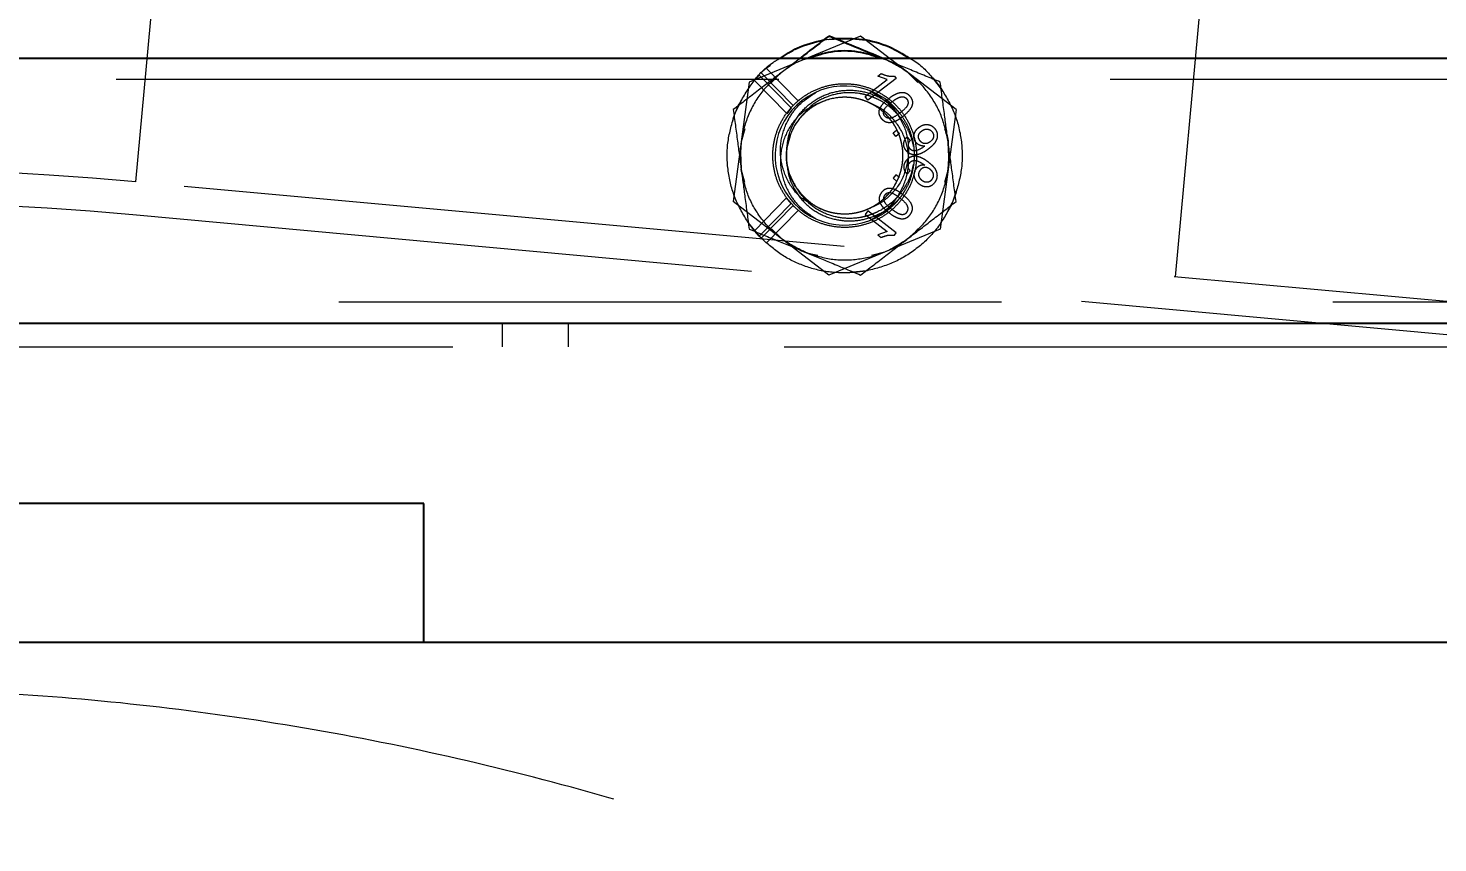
# Model space of a CAD drawing. Header units: millimetres. Extents: x 1293 to 41893, y 1011 to 26911.
# Drawn here: x 11492.2 to 11627.2, y 7010.3 to 7088.4 of the extents above; entities that cross this region are included whole.
import ezdxf

# ---------------------------------------------------------------- set-up
doc = ezdxf.new("R2010")
doc.units = ezdxf.units.MM
doc.header["$LTSCALE"] = 50
doc.linetypes.add('HIDDEN', pattern=[1.905, 1.27, -0.635])
doc.layers.add('CAPA_1', color=7, linetype='Continuous')
doc.layers.add('MAQUINAS', color=11, linetype='Continuous')
doc.styles.add('SLDTEXTSTYLE0', font='TXT', dxfattribs={"width": 0.75})
doc.dimstyles.new('SLDDIMSTYLE0', dxfattribs={"dimtxt": 100, "dimasz": 100, "dimexe": 0, "dimexo": 0.0625, "dimgap": 25, "dimtad": 2, "dimdec": 0, "dimlfac": 1.5, "dimrnd": 1e-09, "dimzin": 12, "dimdsep": 46, "dimtxsty": 'SLDTEXTSTYLE0', "dimsah": 1, "dimcen": 0.09, "dimadec": 0, "dimazin": 3, "dimtfac": 1, "dimtdec": 0, "dimtofl": 0, "dimtmove": 0, "dimatfit": 3, "dimfxl": 1, "dimfrac": 2, "dimtolj": 1, "dimtzin": 12, "dimarcsym": 0})

# ---------------------------------------------------------------- blocks, each defined once
blk = doc.blocks.new('_D_5')
at = {"layer": 'CAPA_1', "transparency": 16777216}
for p, q in [((11574.4, 7831.18), (17588.06, 7831.18)), ((17538.06, 7831.18), (17538.06, 4708.49)), ((16485.16, 4708.49), (17588.06, 4708.49))]:
    blk.add_line(p, q, dxfattribs=at)
for points in [[(17538.06, 7831.18), (17522.68, 7731.18), (17553.45, 7731.18)], [(17538.06, 4708.49), (17553.45, 4808.49), (17522.68, 4808.49)]]:
    blk.add_solid(points, dxfattribs=at)
at = {"layer": 'CAPA_1', "transparency": 16777216, "insert": (17409.15, 6122.06), "char_height": 100, "attachment_point": 1, "rotation": 90, "style": 'SLDTEXTSTYLE0'}
blk.add_mtext('4684', dxfattribs=at)
blk = doc.blocks.new('_D_15')
at = {"layer": 'CAPA_1', "transparency": 16777216}
for p, q in [((6530.12, 8742.38), (6530.12, 9415.65)), ((16745.16, 6492), (16745.16, 9415.65)), ((6530.12, 9365.65), (16745.16, 9365.65))]:
    blk.add_line(p, q, dxfattribs=at)
for points in [[(6530.12, 9365.65), (6630.12, 9350.26), (6630.12, 9381.03)], [(16745.16, 9365.65), (16645.16, 9381.03), (16645.16, 9350.26)]]:
    blk.add_solid(points, dxfattribs=at)
at = {"layer": 'CAPA_1', "transparency": 16777216, "insert": (11452.92, 9494.55), "char_height": 100, "attachment_point": 1, "style": 'SLDTEXTSTYLE0'}
blk.add_mtext('15323', dxfattribs=at)

msp = doc.modelspace()

# ---------------------------------------------------------------- linework, layer by layer
at = {"color": 1, "linetype": 'HIDDEN', "lineweight": 18}
for p, q in [((11605.1946117, 7098.8130914), (11602.0667882, 7064.5555853)), ((11502.4810148, 7073.6480956), (11504.2995169, 7093.5652503)), ((10357.5921497, 7083.4942403), (13078.399483, 7083.4942403)), ((12424.0365401, 6989.5070301), (11502.4810148, 7073.6480956)), ((12415.1619841, 6987.1291), (11502.1923276, 7070.4862473)), ((10378.9281497, 7062.1582403), (13059.183483, 7062.1582403)), ((11537.5741497, 7060.1262403), (11537.5741497, 7057.8489069)), ((11543.9241497, 7057.8489069), (11543.9241497, 7060.1262403)), ((11374.082483, 7057.8489069), (11707.4158163, 7057.8489069))]:
    msp.add_line(p, q, dxfattribs=at)
at = {"color": 7, "linetype": 'Continuous', "lineweight": 25}
for p, q in [((10357.5921497, 7085.5262403), (13080.519483, 7085.5262403)), ((10380.9601497, 7060.1262403), (13055.031483, 7060.1262403))]:
    msp.add_line(p, q, dxfattribs=at)
at = {"color": 1, "linetype": 'HIDDEN', "lineweight": 18}
for radius in [316.8416667, 313.6666667]:
    msp.add_arc((11473.6721537, 6758.1188715), radius, 84.783170205, 180, dxfattribs=at)
at = {"layer": 'MAQUINAS', "linetype": 'HIDDEN', "lineweight": 18}
for p, q in [((11571.9181827, 7087.6228082), (11561.2433968, 7083.2202773)), ((11581.0682793, 7080.5794379), (11571.9181827, 7087.6228082)), ((11567.8888459, 7087.0998635), (11568.6244944, 7087.2850493)), ((11568.3893219, 7087.2537224), (11569.4281829, 7087.3921073)), ((11568.8461446, 7087.314575), (11569.9689144, 7087.3740415)), ((11562.8797218, 7084.5587791), (11563.2735518, 7084.8483422)), ((11566.1451365, 7085.5262403), (11564.2937558, 7084.101123)), ((11566.5807898, 7085.4215427), (11567.8274423, 7085.7535401)), ((11572.9595445, 7085.7535401), (11574.219562, 7085.4138537)), ((11574.206197, 7085.4215427), (11573.813057, 7085.5262403)), ((11574.206197, 7085.4215427), (11573.9523377, 7085.5262403)), ((11561.8799778, 7083.4828181), (11562.1951528, 7083.8905154)), ((11562.1951528, 7083.8905154), (11565.2522597, 7080.7588164)), ((11562.3909845, 7084.0934968), (11562.8797218, 7084.5587791)), ((11565.4443356, 7080.9656453), (11562.3909845, 7084.0934968)), ((11565.9368288, 7081.4270801), (11562.8797218, 7084.5587791)), ((11564.2245653, 7084.0265731), (11563.3829114, 7083.187489)), ((11572.3471309, 7081.8359953), (11574.4616859, 7083.4636933)), ((11575.3285153, 7083.5769087), (11572.614927, 7081.4880993)), ((11573.5795727, 7083.7819405), (11573.9002892, 7084.028815)), ((11574.4616859, 7083.4636933), (11573.5795727, 7083.7819405)), ((11575.1561216, 7083.8008667), (11575.3285153, 7083.5769087)), ((11576.493231, 7084.101123), (11577.4040754, 7083.187489)), ((11578.8069716, 7083.6157442), (11579.7408326, 7082.400596)), ((11578.9842112, 7083.4509781), (11579.6234866, 7082.6204906)), ((11561.2433968, 7083.2202773), (11559.7187075, 7071.774376)), ((11561.7465811, 7083.3840875), (11564.825721, 7080.229818)), ((11559.7986041, 7079.9796512), (11560.1981897, 7080.9485237)), ((11559.9441828, 7080.3326349), (11560.510055, 7081.4622403)), ((11565.2522597, 7080.7588164), (11564.8351616, 7080.1890732)), ((11565.9368288, 7081.4270801), (11565.4443356, 7080.9656453)), ((11566.0493115, 7081.5053336), (11565.9368288, 7081.4270801)), ((11572.614927, 7081.4880993), (11572.3471309, 7081.8359953)), ((11574.6118754, 7081.3170203), (11574.4599852, 7081.4597177)), ((11559.6900502, 7079.5061077), (11559.8685125, 7080.1491578)), ((11581.0682793, 7080.5794379), (11579.54359, 7069.1335366)), ((11560.8168602, 7078.7429581), (11560.4810521, 7077.4973266)), ((11575.0250916, 7078.3570359), (11575.3729876, 7078.624832)), ((11575.2928877, 7078.00914), (11575.0250916, 7078.3570359)), ((11575.6407836, 7078.276936), (11575.2928877, 7078.00914)), ((11575.3729876, 7078.624832), (11575.6407836, 7078.276936)), ((11576.3823637, 7077.961319), (11576.6849494, 7077.6402027)), ((11577.9944417, 7077.0388996), (11578.0595041, 7077.091579)), ((11576.8319158, 7074.5717367), (11577.0029737, 7075.3104701)), ((11577.9944417, 7075.3149143), (11578.0595041, 7075.2622349)), ((11560.8168602, 7073.6108558), (11560.4810286, 7074.8719062)), ((11575.2928877, 7074.3446739), (11575.0250916, 7073.996778)), ((11575.0250916, 7073.996778), (11575.3729876, 7073.7289819)), ((11575.6407836, 7074.0768778), (11575.2928877, 7074.3446739)), ((11576.3823637, 7074.3924949), (11576.6849494, 7074.7136112)), ((11580.3059347, 7074.8564872), (11579.9701266, 7073.6108558)), ((11565.874019, 7072.961592), (11566.191314, 7072.5190954)), ((11581.1085682, 7072.8984468), (11580.7572637, 7071.8137698)), ((11568.8688041, 7064.7310057), (11559.7187075, 7071.774376)), ((11561.7465811, 7068.9697264), (11564.825721, 7072.1239959)), ((11562.1951528, 7068.4632985), (11565.2522597, 7071.5949975)), ((11562.3909845, 7068.260317), (11565.4443356, 7071.3881686)), ((11564.8026573, 7072.1630695), (11565.5473008, 7071.3004024)), ((11565.2522597, 7071.5949975), (11564.825721, 7072.1239959)), ((11580.6740711, 7071.6120533), (11580.3160689, 7070.9673646)), ((11580.9883828, 7072.3741627), (11580.5887971, 7071.4052902)), ((11565.9368288, 7070.9267338), (11562.8797218, 7067.7950348)), ((11572.614927, 7070.8657145), (11572.3471309, 7070.5178186)), ((11572.3471309, 7070.5178186), (11574.4616859, 7068.8901206)), ((11575.3285153, 7068.7769052), (11572.614927, 7070.8657145)), ((11574.215152, 7070.7534227), (11574.660821, 7071.0717543)), ((11562.4863855, 7068.1694069), (11561.1431676, 7069.7714247)), ((11561.7465811, 7068.9697264), (11561.1635002, 7069.7333233)), ((11562.1951528, 7068.4632985), (11561.7465811, 7068.9697264)), ((11564.2937558, 7068.2526908), (11563.3829114, 7069.1663249)), ((11579.54359, 7069.1335366), (11568.8688041, 7064.7310057)), ((11574.4616859, 7068.8901206), (11573.5795727, 7068.5718734)), ((11573.5795727, 7068.5718734), (11573.9002892, 7068.3249989)), ((11575.1561216, 7068.5529472), (11575.3285153, 7068.7769052)), ((11574.206197, 7066.9322711), (11572.9595445, 7066.6002738)), ((11572.4615175, 7065.1197214), (11570.9194756, 7064.9721302)), ((11572.3976649, 7065.1000915), (11571.358804, 7064.9617065))]:
    msp.add_line(p, q, dxfattribs=at)
at = {"layer": 'MAQUINAS', "linetype": 'Continuous', "lineweight": 25}
for p, q in [((11530.0629214, 7042.8435736), (11451.902117, 7042.8435736)), ((11530.0629214, 7029.5102403), (11530.0629214, 7042.8435736)), ((11653.7268267, 7029.5102403), (11451.1092887, 7029.5102403))]:
    msp.add_line(p, q, dxfattribs=at)
at = {"layer": 'MAQUINAS', "linetype": 'HIDDEN', "lineweight": 18}
msp.add_arc((11570.3934934, 7076.1769069), 6.6666667, 37.587605897, 307.587605897, dxfattribs=at)
at = {"layer": 'MAQUINAS', "linetype": 'Continuous', "lineweight": 25}
for points, knots in [([(11568.8688041, 7087.6228082), (11568.0722475, 7087.0096515), (11567.1753005, 7086.3192184), (11566.2488313, 7085.6060602), (11566.1451365, 7085.5262403)], [0, 0, 0, 0, 0.8880753489, 1, 1, 1, 1]), ([(11573.9523377, 7085.5262403), (11573.1926226, 7085.8395645), (11571.4696789, 7086.5501467), (11569.8014461, 7087.2381649), (11568.8688041, 7087.6228082)], [0, 0, 0, 0, 0.440940139, 1, 1, 1, 1]), ([(11564.2486896, 7085.5262403), (11564.7634386, 7085.8668424), (11566.0279301, 7086.7035385), (11567.5103596, 7087.0489318), (11568.3893219, 7087.2537224)], [0, 0, 0, 0, 0.40707988831, 1, 1, 1, 1]), ([(11573.813057, 7085.5262403), (11573.1110629, 7085.7494325), (11571.577473, 7086.2370224), (11569.192323, 7086.2348652), (11567.6728679, 7085.7472222), (11566.9843065, 7085.5262403)], [0, 0, 0, 0, 0.31582476625, 0.68995689837, 1, 1, 1, 1]), ([(11569.4281829, 7087.3921073), (11570.323186, 7087.4040996), (11572.1131922, 7087.4280842), (11574.5813534, 7086.7574754), (11575.9580314, 7085.9064889), (11576.5731761, 7085.5262403)], [0, 0, 0, 0, 0.3561543479, 0.7123086959, 1, 1, 1, 1])]:
    msp.add_open_spline(points, degree=3, knots=knots, dxfattribs=at)
at = {"layer": 'MAQUINAS', "linetype": 'HIDDEN', "lineweight": 18}
for points, knots in [([(11560.1981897, 7080.9485237), (11560.6380298, 7081.7254406), (11561.5177101, 7083.2792745), (11562.9815202, 7084.8124545), (11564.0045564, 7085.3887221), (11564.2486896, 7085.5262403)], [0, 0, 0, 0, 0.4322581933, 0.8645163866, 1, 1, 1, 1]), ([(11566.9843065, 7085.5262403), (11566.8392905, 7085.4900674), (11565.8477156, 7085.2427287), (11565.0094374, 7084.6268935), (11564.2937558, 7084.101123)], [0, 0, 0, 0, 0.1462481412, 1, 1, 1, 1]), ([(11579.54359, 7083.2202773), (11578.61068, 7083.6050311), (11576.8596271, 7084.3272062), (11575.0511637, 7085.0730587), (11574.206197, 7085.4215427)], [0, 0, 0, 0, 0.5327709195, 1, 1, 1, 1]), ([(11576.5731761, 7085.5262403), (11576.724868, 7085.4450515), (11577.665682, 7084.9415071), (11578.3827551, 7084.1308931), (11578.9842112, 7083.4509781)], [0, 0, 0, 0, 0.1612346672, 1, 1, 1, 1]), ([(11564.2937558, 7084.101123), (11563.5694765, 7083.5436024), (11562.0193175, 7082.3503535), (11560.5183691, 7081.1949847), (11559.7187075, 7080.5794379)], [0, 0, 0, 0, 0.4672290805, 1, 1, 1, 1]), ([(11573.9002892, 7084.028815), (11574.1011689, 7083.9422677), (11574.5022338, 7083.7694725), (11574.9384107, 7083.790414), (11575.1561216, 7083.8008667)], [0, 0, 0, 0, 0.50086573232, 1, 1, 1, 1]), ([(11567.3400571, 7071.5066359), (11567.0443871, 7071.640792), (11566.096689, 7072.0707967), (11564.9859124, 7073.5096224), (11564.2103851, 7075.5031284), (11564.2039438, 7077.6576487), (11564.8374369, 7079.4869595), (11565.968885, 7081.1254432), (11567.0342563, 7081.8368141), (11567.6726192, 7082.2630624)], [0, 0, 0, 0, 0.0732264468, 0.234709555, 0.3940996149, 0.5545736251, 0.7120391066, 0.8274559064, 1, 1, 1, 1]), ([(11564.8574386, 7076.9081117), (11564.9004935, 7077.299798), (11564.9855464, 7078.0735563), (11565.497299, 7079.3898983), (11566.4406325, 7080.7060118), (11567.9012668, 7081.7908046), (11569.568505, 7082.3891555), (11571.3345689, 7082.5068808), (11573.0627891, 7082.119999), (11574.5647162, 7081.3485778), (11575.330107, 7080.5875999), (11575.6763041, 7080.2433987)], [0, 0, 0, 0, 0.0816770011, 0.1613491513, 0.291035136, 0.4131476663, 0.5342207305, 0.6547643612, 0.776345221, 0.8988377528, 1, 1, 1, 1]), ([(11577.0027592, 7077.0498619), (11576.9259336, 7077.3611997), (11576.7722706, 7077.983923), (11576.4082147, 7078.7798993), (11575.9856843, 7079.4803716), (11575.4941772, 7080.1154707), (11574.7086367, 7080.8876053), (11573.8906195, 7081.4211692), (11573.166258, 7081.7446944), (11572.7630937, 7081.8949451), (11572.3213167, 7082.0250787), (11571.4650255, 7082.2033719), (11570.1715493, 7082.2406008), (11568.5365549, 7081.8083425), (11567.216585, 7081.076857), (11566.6458866, 7080.3693738), (11566.4340911, 7080.1068153)], [0, 0, 0, 0, 0.0699531652, 0.139917032, 0.190192335, 0.248550692, 0.3148790118, 0.4302457396, 0.4592125818, 0.4882048082, 0.5242043856, 0.5597296264, 0.679271693, 0.8024242036, 0.926676417, 1, 1, 1, 1]), ([(11572.7903082, 7082.3978171), (11573.4814146, 7081.9835545), (11574.6701275, 7081.2710169), (11575.9137631, 7079.5254745), (11576.5188314, 7077.8507629), (11576.5030338, 7076.6863022), (11576.4973326, 7076.2660609)], [0, 0, 0, 0, 0.31469522743, 0.54128026344, 0.83445299422, 1, 1, 1, 1]), ([(11574.6227294, 7081.6485375), (11574.7793943, 7081.7625139), (11575.0923377, 7081.9901856), (11575.5436953, 7082.1966551), (11575.9312146, 7082.2485662), (11576.2213882, 7082.1992668), (11576.476449, 7082.0574458), (11576.6037713, 7081.9108164), (11576.6674957, 7081.837429)], [0, 0, 0, 0, 0.2504817087, 0.5003455958, 0.6317049057, 0.7502211388, 0.8749866995, 1, 1, 1, 1]), ([(11580.3059347, 7077.4973266), (11580.1852473, 7078.4033312), (11579.9269429, 7080.3424327), (11579.6768384, 7082.2199765), (11579.54359, 7083.2202773)], [0, 0, 0, 0, 0.4672290805, 1, 1, 1, 1]), ([(11568.3858729, 7081.3876672), (11567.7187052, 7081.107499), (11566.3879815, 7080.5486794), (11564.9753583, 7078.8599361), (11564.2132223, 7076.8464529), (11564.2031905, 7074.697289), (11564.8375755, 7072.8666477), (11565.9688368, 7071.2284426), (11567.0342383, 7070.5170268), (11567.6726192, 7070.0907515)], [0, 0, 0, 0, 0.1490742446, 0.297341462, 0.4436869277, 0.5910276322, 0.7356060283, 0.8415770361, 1, 1, 1, 1]), ([(11565.9685042, 7072.7707312), (11566.1326376, 7072.5744899), (11566.5427057, 7072.0842038), (11567.1401365, 7071.6168409), (11567.6869251, 7071.2873909), (11568.071515, 7071.0908903), (11568.5602989, 7070.89175), (11568.9293443, 7070.7841379), (11569.1317764, 7070.7371796), (11569.1321013, 7070.7371043), (11569.1325842, 7070.7369923), (11569.133459, 7070.7367896), (11569.1350608, 7070.7364188), (11569.1380474, 7070.7357285), (11569.143784, 7070.7344067), (11569.1553144, 7070.7317664), (11569.1800121, 7070.7261816), (11569.2372483, 7070.7135942), (11569.413693, 7070.6773593), (11570.0152008, 7070.5812466), (11570.697489, 7070.5783788), (11571.3597281, 7070.6735507), (11571.7398727, 7070.7517939), (11572.1657205, 7070.8742415), (11572.5419941, 7071.0183282), (11572.7703938, 7071.1231003), (11572.9991482, 7071.2351828), (11573.2898699, 7071.394618), (11573.6892332, 7071.6605646), (11574.0643455, 7071.9597847), (11574.3940296, 7072.2726233), (11574.7151224, 7072.6295656), (11575.0436113, 7073.0647018), (11575.2963244, 7073.4897425), (11575.436239, 7073.7766366), (11575.5419732, 7074.008212), (11575.6656806, 7074.315891), (11575.8058711, 7074.7749503), (11575.9061792, 7075.2443793), (11575.9692888, 7075.7480839), (11575.9850513, 7076.2510536), (11575.9567822, 7076.7159749), (11575.9026031, 7077.1137976), (11575.8443382, 7077.3990445), (11575.8018525, 7077.5677741), (11575.7456628, 7077.7787834), (11575.6474693, 7078.0886383), (11575.4740877, 7078.5073956), (11575.2921161, 7078.866432), (11575.1122546, 7079.1687967), (11574.8232923, 7079.5957284), (11574.3640137, 7080.138795), (11573.6978375, 7080.7059414), (11573.0378314, 7081.1116842), (11572.4226269, 7081.3915471), (11571.8368417, 7081.5833331), (11571.2460793, 7081.7059428), (11570.6451307, 7081.7660718), (11569.6080361, 7081.7587078), (11568.1286606, 7081.4040818), (11566.51097, 7080.3348485), (11565.2993123, 7078.7855162), (11565.0047301, 7077.533914), (11564.8574386, 7076.9081117)], [0, 0, 0, 0, 0.0250183283, 0.0625054019, 0.0734573641, 0.0875362085, 0.1047409023, 0.1250701815, 0.1250803607, 0.1250883983, 0.1251028381, 0.1251289003, 0.125176323, 0.1252638226, 0.1254290517, 0.1257527382, 0.1264220589, 0.1279084365, 0.131491093, 0.1440580052, 0.187538546, 0.1974735855, 0.2095663988, 0.225509305, 0.2408045464, 0.2489692416, 0.2501056218, 0.265748455, 0.2813911902, 0.2970338277, 0.3126763678, 0.3258384017, 0.3440073869, 0.3659743403, 0.3741241386, 0.3752533995, 0.3909020105, 0.4065504226, 0.4221986369, 0.4378466545, 0.4561989605, 0.4713844629, 0.4834020157, 0.4954853413, 0.4998684441, 0.5004379052, 0.5168674091, 0.5316457279, 0.5447725591, 0.5562476341, 0.5660707183, 0.5952358384, 0.6255591058, 0.6513477912, 0.6708426511, 0.6916214939, 0.7115649495, 0.7298045647, 0.7506541573, 0.8129902501, 0.8753265879, 0.937663171, 1, 1, 1, 1]), ([(11572.7903082, 7069.9559968), (11573.4805187, 7070.3702328), (11574.6676907, 7071.0827246), (11575.9212085, 7072.8285606), (11576.5057157, 7074.5538148), (11576.5650698, 7076.4860901), (11576.0580857, 7078.3882355), (11574.9439628, 7079.9038542), (11573.7315941, 7080.8304285), (11573.0255725, 7081.1266696), (11572.6725527, 7081.2747939)], [0, 0, 0, 0, 0.1658148828, 0.2852039547, 0.4396784994, 0.5380553635, 0.6848651292, 0.841009299, 0.920502639, 1, 1, 1, 1]), ([(11573.7140323, 7080.5292055), (11573.7586378, 7080.6431323), (11573.847914, 7080.8711521), (11574.1532147, 7081.2583351), (11574.4349315, 7081.4924632), (11574.6227294, 7081.6485375)], [0, 0, 0, 0, 0.249753552, 0.499871473, 1, 1, 1, 1]), ([(11574.2322241, 7079.9628565), (11574.1952534, 7080.0226013), (11574.1212916, 7080.1421239), (11574.1140578, 7080.3565989), (11574.1618938, 7080.5617749), (11574.3980383, 7080.9114773), (11574.6722684, 7081.1281622), (11574.8916126, 7081.3014784)], [0, 0, 0, 0, 0.1246963828, 0.2494616582, 0.3744323466, 0.4996371137, 1, 1, 1, 1]), ([(11574.8916126, 7081.3014784), (11575.0443518, 7081.4126885), (11575.2734473, 7081.5794939), (11575.6091283, 7081.7603706), (11575.7949343, 7081.7988445), (11575.887715, 7081.8180562)], [0, 0, 0, 0, 0.5003723119, 0.7505151407, 1, 1, 1, 1]), ([(11576.3514603, 7081.6002177), (11576.3889698, 7081.5406584), (11576.463987, 7081.4215426), (11576.4752591, 7081.2062647), (11576.4236728, 7081.0013955), (11576.1913712, 7080.648679), (11575.9155924, 7080.431505), (11575.6950008, 7080.2577906)], [0, 0, 0, 0, 0.1247447425, 0.2494837578, 0.3744708184, 0.4996480989, 1, 1, 1, 1]), ([(11575.887715, 7081.8180562), (11575.9322118, 7081.8164463), (11576.0211767, 7081.8132276), (11576.1491911, 7081.7718283), (11576.2642357, 7081.701425), (11576.3223819, 7081.6339575), (11576.3514603, 7081.6002177)], [0, 0, 0, 0, 0.2501584562, 0.5001555724, 0.7500324303, 1, 1, 1, 1]), ([(11576.6674957, 7081.837429), (11576.7217034, 7081.7567672), (11576.8300745, 7081.5955097), (11576.9038843, 7081.3088636), (11576.8801709, 7081.0141647), (11576.6326405, 7080.4824365), (11576.2597169, 7080.1637354), (11575.9617097, 7079.9090578)], [0, 0, 0, 0, 0.12537334802, 0.25064373861, 0.37569751501, 0.50111317472, 1, 1, 1, 1]), ([(11559.7187075, 7080.5794379), (11559.8519559, 7079.5791371), (11560.1020603, 7077.7015933), (11560.3603648, 7075.7624918), (11560.4810521, 7074.8564872)], [0, 0, 0, 0, 0.53277091955, 1, 1, 1, 1]), ([(11573.9191178, 7079.7218401), (11573.8401359, 7079.8438028), (11573.7215118, 7080.0269805), (11573.6900958, 7080.2795923), (11573.6939438, 7080.4232119), (11573.7073362, 7080.4938747), (11573.7140323, 7080.5292055)], [0, 0, 0, 0, 0.4987953461, 0.7491482596, 0.8745764119, 1, 1, 1, 1]), ([(11575.9617097, 7079.9090578), (11575.8052421, 7079.7950803), (11575.4926843, 7079.5674001), (11575.0453065, 7079.3640692), (11574.6591105, 7079.3102948), (11574.3681084, 7079.3567122), (11574.1096822, 7079.5017297), (11573.9826794, 7079.6484236), (11573.9191178, 7079.7218401)], [0, 0, 0, 0, 0.2504758129, 0.5003473544, 0.6257683408, 0.7501761831, 0.8749696966, 1, 1, 1, 1]), ([(11575.6950008, 7080.2577906), (11575.4713566, 7080.0898913), (11575.1917563, 7079.8799833), (11574.7932157, 7079.7426537), (11574.5825822, 7079.7473587), (11574.3777039, 7079.810751), (11574.2807034, 7079.9121693), (11574.2322241, 7079.9628565)], [0, 0, 0, 0, 0.5004095025, 0.6256126137, 0.7505796735, 0.875343692, 1, 1, 1, 1]), ([(11577.2268181, 7077.4400821), (11577.1879601, 7077.496743), (11577.1102703, 7077.6100264), (11577.0451829, 7077.8064107), (11577.023921, 7078.0118933), (11577.0478779, 7078.216928), (11577.1121278, 7078.4141052), (11577.2479801, 7078.6547869), (11577.4038681, 7078.7917568), (11577.5074458, 7078.8827647)], [0, 0, 0, 0, 0.1250740585, 0.2500636243, 0.3732612247, 0.5001992382, 0.6242961009, 0.7503685137, 1, 1, 1, 1]), ([(11577.6215185, 7077.575099), (11577.5719745, 7077.6507777), (11577.4977437, 7077.7641652), (11577.4650228, 7077.9424987), (11577.4711153, 7078.0772984), (11577.5062876, 7078.208127), (11577.5880933, 7078.3696515), (11577.6894418, 7078.4603788), (11577.7567599, 7078.5206421)], [0, 0, 0, 0, 0.2495205461, 0.3738507837, 0.4998887841, 0.6240955932, 0.7503154422, 1, 1, 1, 1]), ([(11577.5074458, 7078.8827647), (11577.6286434, 7078.9635006), (11577.8112403, 7079.0851377), (11578.0952018, 7079.1524718), (11578.314117, 7079.1586482), (11578.5275762, 7079.1195424), (11578.7989749, 7079.0105365), (11578.9484512, 7078.8510362), (11579.0483701, 7078.7444167)], [0, 0, 0, 0, 0.2498688585, 0.3764535287, 0.5003476657, 0.6272386366, 0.7508240847, 1, 1, 1, 1]), ([(11577.7567599, 7078.5206421), (11577.8365098, 7078.5739978), (11577.9957997, 7078.6805687), (11578.2411109, 7078.7180132), (11578.4300213, 7078.6918906), (11578.6109734, 7078.6238009), (11578.7097696, 7078.5199987), (11578.77627, 7078.4501287)], [0, 0, 0, 0, 0.2502503989, 0.4998417518, 0.6295762977, 0.7506653539, 1, 1, 1, 1]), ([(11579.0483701, 7078.7444167), (11579.1007879, 7078.6654813), (11579.2056078, 7078.5076343), (11579.2750631, 7078.2287519), (11579.2763148, 7077.9436709), (11579.1726386, 7077.5772177), (11578.8853997, 7077.1888917), (11578.5922241, 7076.9528217), (11578.4452586, 7076.8344826)], [0, 0, 0, 0, 0.1250635897, 0.2500895576, 0.3751100052, 0.5001693996, 0.7494409524, 1, 1, 1, 1]), ([(11578.77627, 7078.4501287), (11578.8252479, 7078.3719861), (11578.8984419, 7078.2552074), (11578.9181261, 7078.0714325), (11578.9007296, 7077.9353892), (11578.8548427, 7077.804918), (11578.7602813, 7077.6471879), (11578.6557148, 7077.5569761), (11578.5862403, 7077.497039)], [0, 0, 0, 0, 0.2490168506, 0.3721383925, 0.4993654558, 0.6235619335, 0.7498926933, 1, 1, 1, 1]), ([(11579.9701266, 7078.7429581), (11580.1363009, 7078.3245245), (11580.3152332, 7077.8739659), (11580.3101347, 7077.3994653), (11580.3097712, 7077.3656331)], [0, 0, 0, 0, 0.9286993414, 1, 1, 1, 1]), ([(11576.2635887, 7076.6761198), (11576.1976059, 7076.7764766), (11576.0983864, 7076.9273849), (11576.0477026, 7077.1628949), (11576.0473573, 7077.4014878), (11576.1426621, 7077.6943131), (11576.3023791, 7077.8722234), (11576.3823637, 7077.961319)], [0, 0, 0, 0, 0.2498594906, 0.3757183909, 0.500481002, 0.7498462328, 1, 1, 1, 1]), ([(11578.4452586, 7076.8344826), (11578.2788994, 7076.7131442), (11577.9467464, 7076.4708797), (11577.4626219, 7076.2635778), (11577.0483654, 7076.2302963), (11576.7432759, 7076.2949343), (11576.4684518, 7076.4433582), (11576.3318955, 7076.5985109), (11576.2635887, 7076.6761198)], [0, 0, 0, 0, 0.2504849429, 0.5001185141, 0.6278991852, 0.7500923696, 0.8749936752, 1, 1, 1, 1]), ([(11576.6849494, 7077.6402027), (11576.6358457, 7077.5818399), (11576.5471643, 7077.4764364), (11576.4809517, 7077.3138052), (11576.4726663, 7077.1827233), (11576.491793, 7077.0805284), (11576.5303229, 7076.9835163), (11576.570444, 7076.9273028), (11576.5905032, 7076.8991979)], [0, 0, 0, 0, 0.2764767993, 0.4993179598, 0.6237184282, 0.7494961879, 0.8747561628, 1, 1, 1, 1]), ([(11576.5905032, 7076.8991979), (11576.6347134, 7076.8499506), (11576.7230966, 7076.751497), (11576.9039066, 7076.6629115), (11577.1023023, 7076.6322192), (11577.4914737, 7076.719301), (11577.7709872, 7076.8969109), (11577.9944417, 7077.0388996)], [0, 0, 0, 0, 0.1252073258, 0.2503100191, 0.3753386279, 0.5006201474, 1, 1, 1, 1]), ([(11578.0595041, 7077.091579), (11577.9810048, 7077.0885179), (11577.8235129, 7077.0823766), (11577.5952221, 7077.1505329), (11577.3841947, 7077.2628683), (11577.2791987, 7077.381099), (11577.2268181, 7077.4400821)], [0, 0, 0, 0, 0.2489431768, 0.4994502947, 0.7502849385, 1, 1, 1, 1]), ([(11578.5862403, 7077.497039), (11578.5104896, 7077.4458975), (11578.3958764, 7077.3685188), (11578.2190359, 7077.3201143), (11578.0813183, 7077.3135439), (11577.9474868, 7077.3373017), (11577.7774029, 7077.4072088), (11577.6839962, 7077.5078094), (11577.6215185, 7077.575099)], [0, 0, 0, 0, 0.2499764907, 0.3782221671, 0.5003423322, 0.6274524307, 0.7508110927, 1, 1, 1, 1]), ([(11581.0682793, 7071.774376), (11580.935031, 7072.7746767), (11580.6849265, 7074.6522206), (11580.426622, 7076.591322), (11580.3059347, 7077.4973266)], [0, 0, 0, 0, 0.5327709195, 1, 1, 1, 1]), ([(11564.8574386, 7075.4457022), (11564.9004939, 7075.0540139), (11564.9855474, 7074.2802532), (11565.4973022, 7072.9639095), (11566.4406377, 7071.6477967), (11567.9012739, 7070.5630054), (11569.5685139, 7069.9646565), (11571.334579, 7069.8469338), (11573.0627996, 7070.2338186), (11574.5647223, 7071.005241), (11575.33011, 7071.7662167), (11575.6763041, 7072.1104152)], [0, 0, 0, 0, 0.0816774123, 0.1613496543, 0.2910356176, 0.4131482179, 0.5342213435, 0.6547650432, 0.7763459841, 0.8988385876, 1, 1, 1, 1]), ([(11577.0027592, 7075.303952), (11576.9259336, 7074.9926142), (11576.7722706, 7074.3698909), (11576.4082147, 7073.5739145), (11575.9856843, 7072.8734423), (11575.4941772, 7072.2383432), (11574.7086368, 7071.4662087), (11573.8906186, 7070.9326437), (11573.1662587, 7070.6091202), (11572.7630907, 7070.4588656), (11572.321331, 7070.3287503), (11571.4649212, 7070.1503316), (11570.1730541, 7070.1148076), (11568.5309339, 7070.5395156), (11567.0276209, 7071.4157547), (11566.3216545, 7072.3189299), (11565.9685042, 7072.7707312)], [0, 0, 0, 0, 0.0665557442, 0.1331216702, 0.1809552485, 0.2364793104, 0.2995862574, 0.40934996, 0.4369099673, 0.4644941258, 0.4987453088, 0.5325451924, 0.6462814498, 0.7634528025, 0.8816704487, 1, 1, 1, 1]), ([(11576.4973326, 7076.087753), (11576.3652073, 7075.3946128), (11576.0913129, 7073.957741), (11574.9391694, 7072.4503145), (11573.7324491, 7071.5233221), (11573.0258575, 7071.2271232), (11572.6725527, 7071.07902)], [0, 0, 0, 0, 0.3159019834, 0.6548613522, 0.8274263116, 1, 1, 1, 1]), ([(11577.0027592, 7075.303952), (11576.9214359, 7074.8755414), (11576.7587889, 7074.0187178), (11576.3396383, 7073.1227764), (11576.0006008, 7072.5656382), (11575.8169835, 7072.2954696), (11575.6204891, 7072.0346406), (11575.4527215, 7071.8331905), (11575.2924498, 7071.6539635), (11574.9943803, 7071.337317), (11574.6935462, 7071.0878089), (11574.4599852, 7070.8940962)], [0, 0, 0, 0, 0.2499524858, 0.4999064461, 0.5624712669, 0.625034693, 0.6875967443, 0.7501574405, 0.7756706833, 0.8258355345, 1, 1, 1, 1]), ([(11576.2635887, 7075.677694), (11576.1976092, 7075.5773368), (11576.0983316, 7075.426332), (11576.0476765, 7075.1908033), (11576.0474014, 7074.9522163), (11576.1426596, 7074.6595004), (11576.3023783, 7074.4815903), (11576.3823637, 7074.3924949)], [0, 0, 0, 0, 0.2498591948, 0.3759561592, 0.5004815934, 0.749846529, 1, 1, 1, 1]), ([(11578.4452586, 7075.5193312), (11578.2788991, 7075.6406695), (11577.9467455, 7075.8829335), (11577.4625162, 7076.0902847), (11577.0482411, 7076.1235113), (11576.7431732, 7076.0588231), (11576.4684515, 7075.9104558), (11576.3318954, 7075.755303), (11576.2635887, 7075.677694)], [0, 0, 0, 0, 0.2504849259, 0.5001184801, 0.6280398823, 0.7500923866, 0.8749936837, 1, 1, 1, 1]), ([(11576.6849494, 7074.7136112), (11576.6357926, 7074.7720049), (11576.5471009, 7074.8773624), (11576.4807683, 7075.0402857), (11576.4729652, 7075.1709913), (11576.4965946, 7075.3082721), (11576.5529841, 7075.3961475), (11576.5905032, 7075.454616)], [0, 0, 0, 0, 0.2770742738, 0.4999140274, 0.6248342849, 0.7503808481, 1, 1, 1, 1]), ([(11576.5905032, 7075.454616), (11576.6347134, 7075.5038633), (11576.7230966, 7075.6023169), (11576.9039066, 7075.6909024), (11577.1023023, 7075.7215946), (11577.4914737, 7075.6345129), (11577.7709872, 7075.456903), (11577.9944417, 7075.3149143)], [0, 0, 0, 0, 0.1252073258, 0.2503100191, 0.3753386279, 0.5006201474, 1, 1, 1, 1]), ([(11579.0483701, 7073.6093972), (11579.1007879, 7073.6883325), (11579.2056078, 7073.8461795), (11579.2750631, 7074.125062), (11579.2763148, 7074.4101429), (11579.1726386, 7074.7765962), (11578.8853997, 7075.1649222), (11578.5922241, 7075.4009922), (11578.4452586, 7075.5193312)], [0, 0, 0, 0, 0.1250635897, 0.2500895576, 0.3751100052, 0.5001693996, 0.7494409524, 1, 1, 1, 1]), ([(11560.4810521, 7074.8564872), (11560.6017395, 7073.9504826), (11560.860044, 7072.0113812), (11561.1101484, 7070.1338374), (11561.2433968, 7069.1335366)], [0, 0, 0, 0, 0.46722908045, 1, 1, 1, 1]), ([(11577.2268181, 7074.9137318), (11577.2066506, 7074.8859958), (11577.1663139, 7074.8305217), (11577.1007022, 7074.7099762), (11577.0447035, 7074.54761), (11577.0240419, 7074.341709), (11577.047897, 7074.1366779), (11577.1121862, 7073.939589), (11577.2480655, 7073.6989508), (11577.403866, 7073.5620584), (11577.5074458, 7073.4710492)], [0, 0, 0, 0, 0.0626107389, 0.1252263593, 0.2501941382, 0.3735862588, 0.5002863049, 0.6245798583, 0.750412027, 1, 1, 1, 1]), ([(11578.0595041, 7075.2622349), (11577.9808136, 7075.2652925), (11577.8225185, 7075.2714432), (11577.5939856, 7075.2027067), (11577.3833522, 7075.0901566), (11577.2789427, 7074.9724799), (11577.2268181, 7074.9137318)], [0, 0, 0, 0, 0.24954045912, 0.50197970721, 0.75137177365, 1, 1, 1, 1]), ([(11577.6215185, 7074.7787148), (11577.5719743, 7074.7030362), (11577.4978072, 7074.5897464), (11577.4650303, 7074.4114358), (11577.4710823, 7074.2767366), (11577.5062388, 7074.1457904), (11577.5880158, 7073.9842384), (11577.6894438, 7073.8934359), (11577.7567599, 7073.8331718)], [0, 0, 0, 0, 0.2495203093, 0.3735284255, 0.4998883672, 0.623789863, 0.7503156792, 1, 1, 1, 1]), ([(11578.5862403, 7074.8567749), (11578.5104895, 7074.9079175), (11578.3959693, 7074.9852349), (11578.21915, 7075.0336755), (11578.0815535, 7075.0402847), (11577.9476127, 7075.0165491), (11577.777491, 7074.9466963), (11577.6839968, 7074.8460036), (11577.6215185, 7074.7787148)], [0, 0, 0, 0, 0.2499766017, 0.3779151287, 0.5003420213, 0.627106401, 0.7508109821, 1, 1, 1, 1]), ([(11578.77627, 7073.9036852), (11578.8252508, 7073.9818275), (11578.8983913, 7074.0985133), (11578.9181172, 7074.2822687), (11578.9007835, 7074.4182031), (11578.8548966, 7074.5487812), (11578.7603743, 7074.7065459), (11578.6557147, 7074.7968379), (11578.5862403, 7074.8567749)], [0, 0, 0, 0, 0.249017166, 0.3718446562, 0.4993648037, 0.6232259432, 0.7498923764, 1, 1, 1, 1]), ([(11573.9191178, 7072.6319738), (11573.8408148, 7072.5100761), (11573.7232103, 7072.3269959), (11573.6825371, 7072.0378398), (11573.7035337, 7071.895687), (11573.7140323, 7071.8246084)], [0, 0, 0, 0, 0.4990363131, 0.7495101716, 1, 1, 1, 1]), ([(11575.9617097, 7072.4447561), (11575.8052418, 7072.558746), (11575.4926835, 7072.7864508), (11575.0450012, 7072.9897675), (11574.6587519, 7073.0437399), (11574.3678318, 7072.9968841), (11574.10968, 7072.8520986), (11573.9826786, 7072.7053951), (11573.9191178, 7072.6319738)], [0, 0, 0, 0, 0.25047150777, 0.5003387545, 0.62618806136, 0.75018047702, 0.87497184564, 1, 1, 1, 1]), ([(11575.6950008, 7072.0960233), (11575.4713566, 7072.2639226), (11575.1917563, 7072.4738306), (11574.7932157, 7072.6111602), (11574.5825822, 7072.6064552), (11574.3777039, 7072.5430629), (11574.2807034, 7072.4416446), (11574.2322241, 7072.3909574)], [0, 0, 0, 0, 0.5004095025, 0.6256126137, 0.7505796735, 0.875343692, 1, 1, 1, 1]), ([(11577.5074458, 7073.4710492), (11577.6286436, 7073.3903148), (11577.8113381, 7073.2686151), (11578.0953205, 7073.2013206), (11578.3143581, 7073.1951844), (11578.5277036, 7073.2343082), (11578.7990651, 7073.3433694), (11578.9484519, 7073.5027767), (11579.0483701, 7073.6093972)], [0, 0, 0, 0, 0.2498687718, 0.3766540303, 0.5003478215, 0.6274593765, 0.7508241712, 1, 1, 1, 1]), ([(11577.7567599, 7073.8331718), (11577.8365097, 7073.7798156), (11577.9957992, 7073.6732438), (11578.2410005, 7073.6358222), (11578.4299113, 7073.6618903), (11578.6108943, 7073.7299368), (11578.7097687, 7073.833817), (11578.77627, 7073.9036852)], [0, 0, 0, 0, 0.250250228, 0.4998414106, 0.6292883971, 0.7506655241, 1, 1, 1, 1]), ([(11573.7140323, 7071.8246084), (11573.7586378, 7071.7106816), (11573.847914, 7071.4826618), (11574.1532147, 7071.0954788), (11574.4349315, 7070.8613506), (11574.6227294, 7070.7052764)], [0, 0, 0, 0, 0.249753552, 0.499871473, 1, 1, 1, 1]), ([(11574.2322241, 7072.3909574), (11574.1952534, 7072.3312126), (11574.1212916, 7072.21169), (11574.1140578, 7071.997215), (11574.1618938, 7071.7920389), (11574.3980383, 7071.4423366), (11574.6722684, 7071.2256517), (11574.8916126, 7071.0523354)], [0, 0, 0, 0, 0.1246963828, 0.2494616582, 0.3744323466, 0.4996371137, 1, 1, 1, 1]), ([(11576.3514603, 7070.7535962), (11576.3889698, 7070.8131555), (11576.463987, 7070.9322712), (11576.4752591, 7071.1475492), (11576.4236728, 7071.3524184), (11576.1913712, 7071.7051349), (11575.9155924, 7071.9223089), (11575.6950008, 7072.0960233)], [0, 0, 0, 0, 0.1247447425, 0.2494837578, 0.3744708184, 0.4996480989, 1, 1, 1, 1]), ([(11576.6674957, 7070.5163849), (11576.7217034, 7070.5970467), (11576.8300745, 7070.7583042), (11576.9038843, 7071.0449502), (11576.8801709, 7071.3396492), (11576.6326405, 7071.8713774), (11576.2597169, 7072.1900785), (11575.9617097, 7072.4447561)], [0, 0, 0, 0, 0.125373348, 0.2506437386, 0.375697515, 0.5011131747, 1, 1, 1, 1]), ([(11576.493231, 7068.2526908), (11577.2175104, 7068.8102115), (11578.7676693, 7070.0034604), (11580.2686177, 7071.1588291), (11581.0682793, 7071.774376)], [0, 0, 0, 0, 0.4672290805, 1, 1, 1, 1]), ([(11574.6227294, 7070.7052764), (11574.7793947, 7070.5912998), (11575.0923388, 7070.3636278), (11575.5438073, 7070.1571074), (11575.9313504, 7070.1052393), (11576.2214987, 7070.1546112), (11576.4764493, 7070.2963675), (11576.6037714, 7070.4429973), (11576.6674957, 7070.5163849)], [0, 0, 0, 0, 0.2504815493, 0.5003452774, 0.6318664681, 0.7502212978, 0.8749867791, 1, 1, 1, 1]), ([(11574.8916126, 7071.0523354), (11575.0443518, 7070.9411254), (11575.2734473, 7070.77432), (11575.6091283, 7070.5934433), (11575.7949343, 7070.5549694), (11575.887715, 7070.5357577)], [0, 0, 0, 0, 0.50037231189, 0.75051514073, 1, 1, 1, 1]), ([(11575.887715, 7070.5357577), (11575.9321869, 7070.5373873), (11576.021102, 7070.5406453), (11576.1494897, 7070.5817496), (11576.2442078, 7070.6413712), (11576.309452, 7070.7018534), (11576.3374572, 7070.7363482), (11576.3514603, 7070.7535962)], [0, 0, 0, 0, 0.2500549443, 0.4999486155, 0.749722078, 0.8748570557, 1, 1, 1, 1]), ([(11561.2433968, 7069.1335366), (11562.1763069, 7068.7487827), (11563.9273597, 7068.0266076), (11565.7358231, 7067.2807551), (11566.5807898, 7066.9322711)], [0, 0, 0, 0, 0.5327709195, 1, 1, 1, 1]), ([(11573.9002892, 7068.3249989), (11574.1011689, 7068.4115461), (11574.5022338, 7068.5843414), (11574.9384107, 7068.5633998), (11575.1561216, 7068.5529472)], [0, 0, 0, 0, 0.5008657323, 1, 1, 1, 1]), ([(11577.4040754, 7069.1663249), (11577.1247886, 7068.813197), (11576.8240595, 7068.4329577), (11576.4105807, 7068.2001229), (11576.3810994, 7068.1835216)], [0, 0, 0, 0, 0.9286993414, 1, 1, 1, 1]), ([(11571.9181827, 7064.7310057), (11572.7178444, 7065.3465525), (11574.2187928, 7066.5019213), (11575.7689517, 7067.6951702), (11576.493231, 7068.2526908)], [0, 0, 0, 0, 0.5327709195, 1, 1, 1, 1]), ([(11567.8274423, 7066.6002738), (11567.3819811, 7066.6655794), (11566.9023197, 7066.7358987), (11566.4939394, 7066.9775644), (11566.4648216, 7066.9947954)], [0, 0, 0, 0, 0.9286993414, 1, 1, 1, 1]), ([(11566.5807898, 7066.9322711), (11567.4257565, 7066.5837872), (11569.2342198, 7065.8379346), (11570.9852727, 7065.1157596), (11571.9181827, 7064.7310057)], [0, 0, 0, 0, 0.4672290805, 1, 1, 1, 1])]:
    msp.add_open_spline(points, degree=3, knots=knots, dxfattribs=at)
for points in [[(11580.3059347, 7077.4973266), (11580.1252182, 7078.354201), (11579.7637853, 7080.0679499), (11578.3974842, 7082.3380519), (11576.5525349, 7084.23971), (11574.9883096, 7085.0275985), (11574.206197, 7085.4215427)], [(11564.2937558, 7084.101123), (11563.642039, 7083.5161808), (11562.3386054, 7082.3462963), (11561.05579, 7080.0279938), (11560.3313804, 7077.4793918), (11560.4311616, 7075.7307888), (11560.4810521, 7074.8564872)], [(11564.825721, 7072.1239959), (11564.5861662, 7072.4947189), (11564.1070565, 7073.2361651), (11563.674204, 7074.4962947), (11563.4735612, 7075.8074858), (11563.5311251, 7077.1351161), (11563.83979, 7078.4267696), (11564.3895514, 7079.6359583), (11565.1598501, 7080.7179901), (11566.1224778, 7081.6331758), (11567.2420373, 7082.3478687), (11568.4773976, 7082.8358124), (11569.7831638, 7083.0790763), (11571.1113565, 7083.0687222), (11572.4131715, 7082.8051303), (11573.6407741, 7082.2979863), (11574.7490563, 7081.5659251), (11575.6972946, 7080.635846), (11576.4506463, 7079.5419245), (11576.9814298, 7078.3243564), (11577.2701414, 7077.027881), (11577.3061727, 7075.7001367), (11577.0881996, 7074.3899112), (11576.6242316, 7073.1453485), (11575.9313166, 7072.0121791), (11575.0349173, 7071.0320426), (11573.9679653, 7070.240948), (11572.7696885, 7069.6679859), (11571.4840318, 7069.3341271), (11570.1585548, 7069.2519472), (11568.8407731, 7069.4233158), (11567.5835442, 7069.8462283), (11566.4165094, 7070.4891262), (11565.7683936, 7071.0884878), (11565.4443356, 7071.3881686)], [(11579.6234866, 7082.6204906), (11580.0856059, 7081.8510147), (11581.0098446, 7080.3120629), (11581.6444067, 7077.6756223), (11581.7221173, 7074.9650044), (11581.2329609, 7073.2377766), (11580.9883828, 7072.3741627)], [(11565.9685042, 7072.7707312), (11565.5892079, 7073.4010804), (11564.8306152, 7074.6617789), (11564.7201317, 7076.9224387), (11565.4249992, 7079.0323672), (11566.8992349, 7080.7175537), (11568.901967, 7081.7087948), (11571.1327013, 7081.8585726), (11573.2506473, 7081.1431755), (11574.9336892, 7079.671764), (11575.9254915, 7077.6682648), (11576.075169, 7075.4377749), (11575.3596122, 7073.3196182), (11573.8889396, 7071.6371744), (11571.8826444, 7070.6431906), (11569.6625994, 7070.5016409), (11567.5054594, 7071.1868682), (11566.4808226, 7072.2427768), (11565.9685042, 7072.7707312)], [(11561.1635002, 7069.7333233), (11560.7013809, 7070.5027992), (11559.7771422, 7072.041751), (11559.1425801, 7074.6781916), (11559.0648695, 7077.3888095), (11559.5540259, 7079.1160373), (11559.7986041, 7079.9796512)], [(11575.6763041, 7080.2433987), (11575.9236085, 7079.8815399), (11576.4182173, 7079.1578222), (11576.8682499, 7077.915659), (11577.1010334, 7076.6151551), (11577.0355172, 7075.7410197), (11577.0027592, 7075.303952)], [(11565.9685042, 7072.7707312), (11565.7613571, 7073.0738314), (11565.3470628, 7073.680032), (11564.9701063, 7074.720493), (11564.7751222, 7075.8098214), (11564.8299998, 7076.5420149), (11564.8574386, 7076.9081117)], [(11576.493231, 7068.2526908), (11577.1449478, 7068.8376331), (11578.4483814, 7070.0075176), (11579.7311969, 7072.32582), (11580.4556064, 7074.8744221), (11580.3558252, 7076.6230251), (11580.3059347, 7077.4973266)], [(11566.5807898, 7066.9322711), (11565.7986772, 7067.3262154), (11564.2344519, 7068.1141039), (11562.3895026, 7070.015762), (11561.0232015, 7072.285864), (11560.6617686, 7073.9996128), (11560.4810521, 7074.8564872)], [(11580.5887971, 7071.4052902), (11580.1534711, 7070.6203452), (11579.2828191, 7069.0504551), (11577.3168756, 7067.1826879), (11575.0082669, 7065.7600796), (11573.2678656, 7065.3200875), (11572.3976649, 7065.1000915)], [(11571.358804, 7064.9617065), (11570.5346298, 7064.9428551), (11568.8862814, 7064.9051521), (11566.4803318, 7065.5383283), (11564.2375435, 7066.6150857), (11563.0065041, 7067.7119066), (11562.3909845, 7068.260317)], [(11566.5807898, 7066.9322711), (11567.413223, 7066.660339), (11569.0780895, 7066.1164747), (11571.727206, 7066.1646751), (11574.2965649, 7066.811619), (11575.761009, 7067.7723336), (11576.493231, 7068.2526908)], [(11697.8579799, 6903.1351303), (11695.0782724, 6907.2834672), (11689.5188572, 6915.5801408), (11680.3115972, 6927.4074614), (11670.5048164, 6938.7348965), (11660.0651574, 6949.485269), (11649.0426731, 6959.635884), (11637.467434, 6969.1518217), (11625.3770953, 6978.0039406), (11612.8093669, 6986.1641744), (11599.80388, 6993.6069054), (11586.4015311, 7000.3087008), (11572.6444952, 7006.2484782), (11558.5760553, 7011.4075478), (11544.2404764, 7015.7696776), (11529.6828634, 7019.3211426), (11514.9490201, 7022.0507687), (11500.0853044, 7023.9499673), (11485.1384832, 7025.012763), (11470.1555847, 7025.2358118), (11455.1837506, 7024.6184118), (11440.2700878, 7023.1625057), (11425.4615204, 7020.8726743), (11410.8046414, 7017.7561222), (11396.3455668, 7013.8226552), (11382.1297903, 7009.0846495), (11368.20204, 7003.5570127), (11354.6061377, 6997.2571367), (11341.384861, 6990.2048432), (11328.5798092, 6982.4223213), (11316.2312715, 6973.9340579), (11304.3781012, 6964.76676), (11293.0575925, 6954.9492714), (11282.3053641, 6944.5124815), (11272.1552463, 6933.4892284), (11262.6391754, 6921.9141953), (11253.7870922, 6909.8238014), (11245.6268488, 6897.2560878), (11238.1841203, 6884.250597), (11231.4823243, 6870.8482491), (11225.5425471, 6857.0912129), (11220.3834774, 6843.0227731), (11216.0213476, 6828.6871941), (11212.4698826, 6814.1295812), (11209.7402565, 6799.3957378), (11207.8410579, 6784.5320222), (11206.7782622, 6769.5852009), (11206.5552137, 6754.6023026), (11207.1726126, 6739.6304678), (11208.6285226, 6724.7168076), (11210.9183393, 6709.9082306), (11214.0349466, 6695.2513873), (11217.9682076, 6680.7921795), (11222.706982, 6666.5769003), (11228.2317497, 6652.647294), (11234.5423336, 6639.0583181), (11241.5546649, 6625.8111917), (11246.84244, 6617.3388057), (11249.4863275, 6613.1026127)]]:
    msp.add_open_spline(points, degree=3, dxfattribs=at)

# ---------------------------------------------------------------- dimensions: what is measured, and where the dimension line sits
at = {"layer": 'CAPA_1'}
dim = msp.add_linear_dim(base=(16745.1618891, 9365.6463094), p1=(6530.1246702, 8678.8772747), p2=(16745.1618891, 6428.5014528), dimstyle='SLDDIMSTYLE0', dxfattribs=at)
dim.commit()
dim.dimension.update_dxf_attribs({"geometry": '_D_15', "text_midpoint": (11637.6432797, 9365.6463094), "dimtype": 160})
dim = msp.add_linear_dim(base=(17538.0605071, 4708.4929069), p1=(11510.8968592, 7831.1769069), p2=(16421.6646746, 4708.4929069), angle=90, dimstyle='SLDDIMSTYLE0', dxfattribs=at)
dim.commit()
dim.dimension.update_dxf_attribs({"geometry": '_D_5', "text_midpoint": (17538.0605071, 6269.8349069), "dimtype": 160})

doc.saveas('drawing.dxf')
